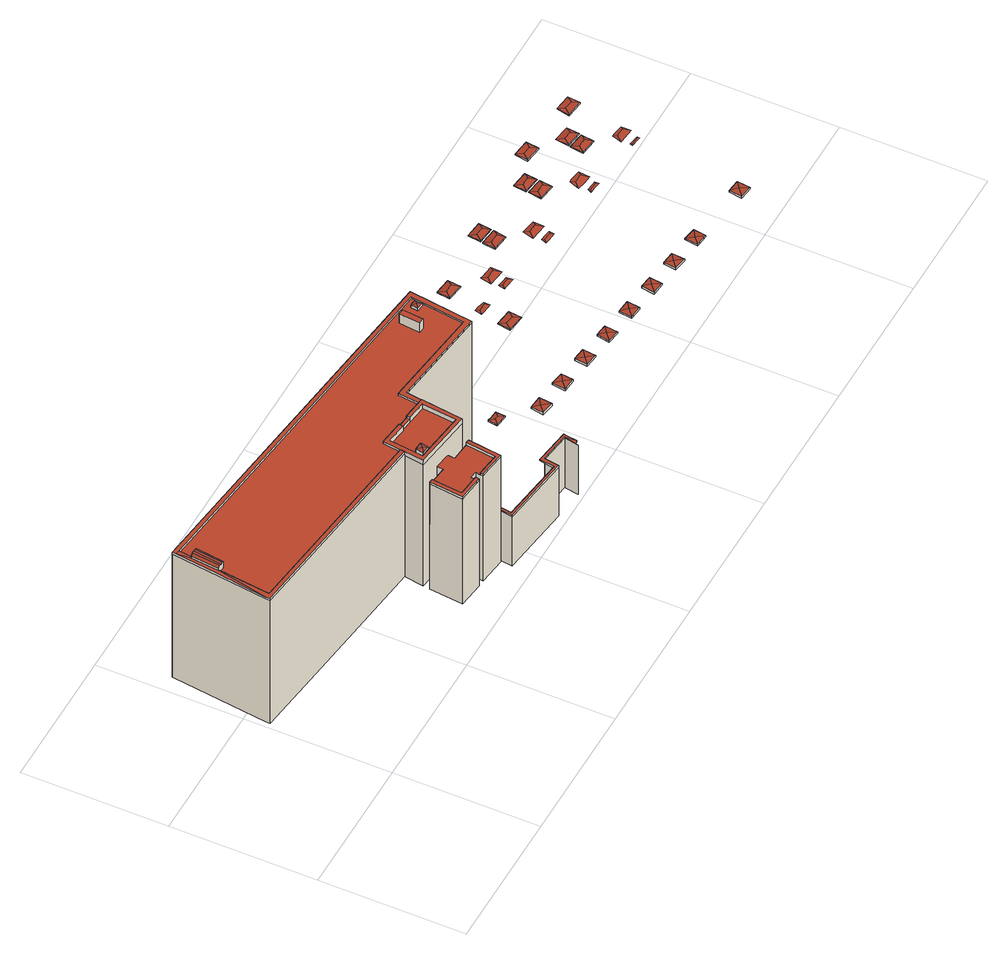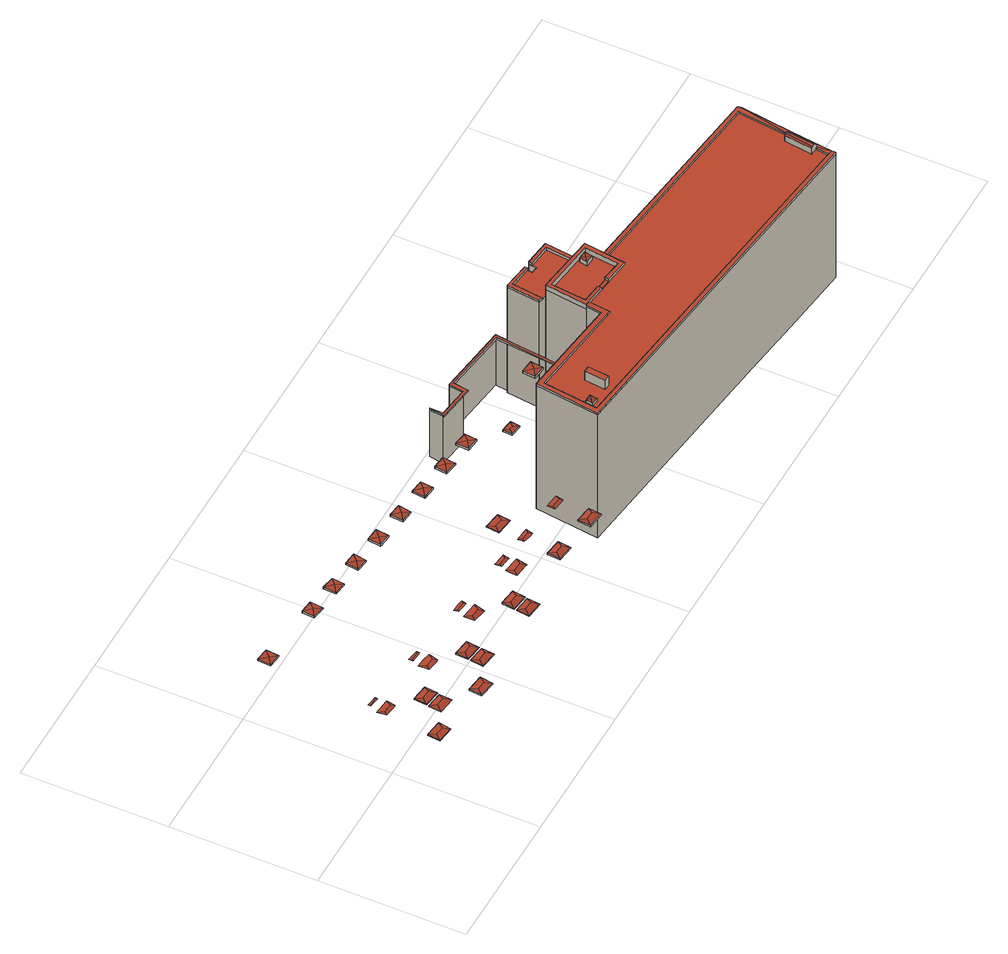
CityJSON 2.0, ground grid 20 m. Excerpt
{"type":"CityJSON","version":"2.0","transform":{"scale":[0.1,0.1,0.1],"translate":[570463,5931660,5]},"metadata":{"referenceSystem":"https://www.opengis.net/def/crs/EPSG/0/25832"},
"CityObjects":{
"building1":{"type":"Building","attributes":{"Grundfläche 2D":"604.112628","Grundhöhe NN":"5.230"},"children":["building1-1","building1-2","building1-3","building1-4","building1-5","building1-6","building1-7"],"geometry":[{"type":"MultiSurface","lod":"3","boundaries":[[[0,1,2,3,4,5,6,7,8,9,10,11,12,13,14,15]],[[16,17,18,19,20]],[[20,19,21,22]],[[23,24,18,17,25,26,27]],[[28,29,30,31,32,20,22,33,34,35,36,37,38]],[[39,40,41,42,43,44,45,46,47,48,49]],[[50,51,52,53,54,55,56,57,58,59,60,61,62,63,64,65]],[[66,67,68,69,70,71,72,73,74,75,76,77,78,79]],[[74,73,80,3,2,1,38,37,36]],[[80,81,4,3]],[[49,48,6,5,4,81,39]],[[7,6,48,47]],[[47,46,8,7]],[[46,45,44,10,9,8]],[[11,10,44,43]],[[42,82,83,13,12,11,43]],[[13,83,72,71,14]],[[27,14,71,70]],[[14,27,26]],[[84,85,15,14,26,86]],[[85,87,0,15]],[[1,0,87,88,89,38]],[[90,91,92,93,25,17,16,20,32,31]],[[86,26,25,93]],[[23,27,70,69]],[[24,23,69,68]],[[22,21,79,78]],[[78,77,33,22]],[[77,76,34,33]],[[35,34,76,75]],[[75,74,36,35]],[[89,94,28,38]],[[95,29,28,94]],[[95,96,30,29]],[[96,90,31,30]],[[84,97,98,85]],[[51,99,100,87,85,98,101,52]],[[88,87,100,102]],[[56,55,103,104]],[[57,56,104,105]],[[59,58,57,105,106]],[[60,59,106,107]],[[62,61,60,107,108]],[[63,62,108,109]],[[64,63,109,110]],[[50,65,64,110,111]],[[51,50,111,99]],[[53,52,101,112]],[[55,54,53,112,103]],[[89,88,102,113,94]],[[95,94,113,114]],[[96,95,114,115]],[[115,116,117,118,90,96]],[[119,120,93,92,91,90,118,121]],[[93,120,122,123,97,84,86]],[[40,73,72,41]],[[124,122,117,125]],[[123,126,127,116]],[[104,103,112,101,98,97,123,116,115,114,113,102,100,99,111,110,109,108,107,106,105]],[[121,118,117,122,120,119]]],"semantics":{"surfaces":[{"type":"RoofSurface"},{"type":"WallSurface"},{"type":"GroundSurface"}],"values":[0,0,0,0,0,0,0,0,1,1,1,1,1,1,1,1,1,1,1,1,1,1,1,1,1,1,1,1,1,1,1,1,1,1,1,1,1,1,1,1,1,1,1,1,1,1,1,1,1,1,1,1,1,1,1,1,1,1,2,2]}}]},
"building1-1":{"type":"BuildingInstallation","parents":["building1"],"geometry":[{"type":"MultiSurface","lod":"3","boundaries":[[[128,129,130,131,132,133]],[[130,129,65,134]],[[131,130,134,61]],[[61,62,132,131]],[[62,63,133,132]],[[63,64,128,133]],[[64,65,129,128]]],"semantics":{"surfaces":[{"type":"RoofSurface"},{"type":"WallSurface"}],"values":[0,1,1,1,1,1,1]}}]},
"building1-2":{"type":"BuildingInstallation","parents":["building1"],"geometry":[{"type":"MultiSurface","lod":"3","boundaries":[[[135,136,137,138,139,140]],[[57,58,136,135]],[[137,136,58,141]],[[138,137,141,54]],[[54,55,139,138]],[[55,56,140,139]],[[56,57,135,140]]],"semantics":{"surfaces":[{"type":"RoofSurface"},{"type":"WallSurface"}],"values":[0,1,1,1,1,1,1]}}]},
"building1-3":{"type":"BuildingInstallation","parents":["building1"],"geometry":[{"type":"MultiSurface","lod":"3","boundaries":[[[142,143,144,145,146,147]],[[148,142,147,149]],[[150,148,149,151]],[[152,150,151,153]],[[19,18,145,144]],[[18,24,68,154,155,156,157,153,151,149,147,146,145]],[[157,158,152,153]],[[150,152,158,159,160,79,21,19,144,143,142,148]]],"semantics":{"surfaces":[{"type":"RoofSurface"},{"type":"WallSurface"}],"values":[0,0,0,0,1,1,1,1]}}]},
"building1-4":{"type":"BuildingInstallation","parents":["building1"],"geometry":[{"type":"MultiSurface","lod":"3","boundaries":[[[161,162,163,164,165]],[[166,165,164,167]],[[163,162,168,164]],[[169,167,164,168]],[[170,171,172,162,161,165]],[[172,173,168,162]],[[173,174,175,167,169,168]],[[175,176,170,165,166,167]]],"semantics":{"surfaces":[{"type":"RoofSurface"},{"type":"WallSurface"}],"values":[0,0,0,0,1,1,1,1]}}]},
"building1-5":{"type":"BuildingInstallation","parents":["building1"],"geometry":[{"type":"MultiSurface","lod":"3","boundaries":[[[177,178,179,180]],[[180,179,181,182]],[[182,183,177,180]],[[178,177,183,184]],[[184,181,179,178]]],"semantics":{"surfaces":[{"type":"RoofSurface"},{"type":"WallSurface"}],"values":[0,1,1,1,1]}}]},
"building1-6":{"type":"BuildingInstallation","parents":["building1"],"geometry":[{"type":"MultiSurface","lod":"3","boundaries":[[[82,81,80,83]],[[81,82,42,39]],[[83,80,73,40,41,72]]],"semantics":{"surfaces":[{"type":"RoofSurface"},{"type":"WallSurface"}],"values":[0,1,1]}}]},
"building1-7":{"type":"BuildingInstallation","parents":["building1"],"geometry":[{"type":"MultiSurface","lod":"3","boundaries":[[[185,186,187]],[[188,187,186,189]],[[190,186,185]],[[189,186,190]],[[191,185,187,192]],[[191,193,190,185]],[[193,194,189,190]],[[194,195,192,187,188,189]]],"semantics":{"surfaces":[{"type":"RoofSurface"},{"type":"WallSurface"}],"values":[0,0,0,0,1,1,1,1]}}]},
"building2":{"type":"Building","attributes":{"Grundfläche 2D":"6629.795264","Grundhöhe NN":"5.452"},"children":["building2-1","building2-2","building2-3","building2-4","building2-5","building2-6","building2-7","building2-8","building2-9","building2-10","building2-11","building2-12","building2-13","building2-14","building2-15","building2-16","building2-17","building2-18","building2-19","building2-20","building2-21","building2-22","building2-23","building2-24","building2-25","building2-26","building2-27","building2-28","building2-29","building2-30","building2-31","building2-32"],"geometry":[{"type":"MultiSurface","lod":"3","boundaries":[[[196,197,198,199,200,201]],[[198,197,202,203,204,199]],[[205,206,207]],[[199,208,209,200]],[[199,204,208]],[[197,210,211,202]],[[206,212,213,207]],[[209,208,214,215,216,217,218]],[[210,197,196,219]],[[202,211,220,221,222,223,224,225,226,212,206,205,214,208,204,203]],[[213,212,226,227]],[[228,220,211,210]],[[228,210,219,229]],[[216,230,231,217]],[[228,232,221,220]],[[233,234,227,226,225,224]],[[232,228,229,235]],[[232,235,236,237]],[[221,238,222]],[[232,237,238,221]],[[239,240,233,224,223,222]]],"semantics":{"surfaces":[{"type":"WallSurface"},{"type":"RoofSurface"}],"values":[0,0,0,0,0,0,0,0,0,1,0,0,0,0,0,0,0,0,1,0,0]}}]},
"building2-1":{"type":"BuildingInstallation","parents":["building2"],"geometry":[{"type":"MultiSurface","lod":"3","boundaries":[[[241,242,243]],[[241,244,242]],[[241,243,245]],[[241,245,244]],[[243,242,246,247]],[[245,243,247,248]],[[248,249,244,245]],[[249,246,242,244]]],"semantics":{"surfaces":[{"type":"RoofSurface"},{"type":"WallSurface"}],"values":[0,0,0,0,1,1,1,1]}}]},
"building2-2":{"type":"BuildingInstallation","parents":["building2"],"geometry":[{"type":"MultiSurface","lod":"3","boundaries":[[[250,251,252]],[[253,254,255,251,250]],[[256,255,254]],[[257,252,251,255,256]],[[258,259,252,257,256]],[[259,260,250,252]],[[260,261,254,253,250]],[[261,258,256,254]]],"semantics":{"surfaces":[{"type":"RoofSurface"},{"type":"WallSurface"}],"values":[0,0,0,0,1,1,1,1]}}]},
"building2-3":{"type":"BuildingInstallation","parents":["building2"],"geometry":[{"type":"MultiSurface","lod":"3","boundaries":[[[262,263,264]],[[262,265,263]],[[262,264,266]],[[262,266,265]],[[264,263,267,268]],[[266,264,268,269]],[[265,266,269,270]],[[263,265,270,267]]],"semantics":{"surfaces":[{"type":"RoofSurface"},{"type":"WallSurface"}],"values":[0,0,0,0,1,1,1,1]}}]},
"building2-4":{"type":"BuildingInstallation","parents":["building2"],"geometry":[{"type":"MultiSurface","lod":"3","boundaries":[[[271,272,273]],[[271,274,272]],[[271,273,275]],[[271,275,274]],[[273,272,276,277]],[[275,273,277,278]],[[274,275,278,279]],[[272,274,279,276]]],"semantics":{"surfaces":[{"type":"RoofSurface"},{"type":"WallSurface"}],"values":[0,0,0,0,1,1,1,1]}}]},
"building2-5":{"type":"BuildingInstallation","parents":["building2"],"geometry":[{"type":"MultiSurface","lod":"3","boundaries":[[[280,281,282]],[[282,283,284,285,280]],[[283,282,281,286,287]],[[287,284,283]]],"semantics":{"surfaces":[{"type":"RoofSurface"}],"values":[0,0,0,0]}}]},
"building2-6":{"type":"BuildingInstallation","parents":["building2"],"geometry":[{"type":"MultiSurface","lod":"3","boundaries":[[[288,289,290]],[[288,291,289]],[[288,290,292]],[[288,292,291]],[[290,289,293,294]],[[292,290,294,295]],[[291,292,295,296]],[[289,291,296,293]]],"semantics":{"surfaces":[{"type":"RoofSurface"},{"type":"WallSurface"}],"values":[0,0,0,0,1,1,1,1]}}]},
"building2-7":{"type":"BuildingInstallation","parents":["building2"],"geometry":[{"type":"MultiSurface","lod":"3","boundaries":[[[297,298,299]],[[299,298,300,301]],[[297,302,300,298]],[[301,300,302]],[[303,304,297,299]],[[304,305,302,297]],[[305,306,301,302]],[[306,303,299,301]]],"semantics":{"surfaces":[{"type":"RoofSurface"},{"type":"WallSurface"}],"values":[0,0,0,0,1,1,1,1]}}]},
"building2-8":{"type":"BuildingInstallation","parents":["building2"],"geometry":[{"type":"MultiSurface","lod":"3","boundaries":[[[307,308,309]],[[309,308,310,311]],[[307,312,310,308]],[[311,310,312]],[[313,314,311,312]],[[314,315,309,311]],[[315,316,307,309]],[[312,307,316,313]]],"semantics":{"surfaces":[{"type":"RoofSurface"},{"type":"WallSurface"}],"values":[0,0,0,0,1,1,1,1]}}]},
"building2-9":{"type":"BuildingInstallation","parents":["building2"],"geometry":[{"type":"MultiSurface","lod":"3","boundaries":[[[317,318,319]],[[317,320,318]],[[317,319,321]],[[317,321,320]],[[319,318,322,323]],[[321,319,323,324]],[[320,321,324,325]],[[318,320,325,322]]],"semantics":{"surfaces":[{"type":"RoofSurface"},{"type":"WallSurface"}],"values":[0,0,0,0,1,1,1,1]}}]},
"building2-10":{"type":"BuildingInstallation","parents":["building2"],"geometry":[{"type":"MultiSurface","lod":"3","boundaries":[[[326,327,328]],[[328,329,330,331,326]],[[328,327,332,333,329]],[[333,330,329]]],"semantics":{"surfaces":[{"type":"RoofSurface"}],"values":[0,0,0,0]}}]},
"building2-11":{"type":"BuildingInstallation","parents":["building2"],"geometry":[{"type":"MultiSurface","lod":"3","boundaries":[[[334,335,336]],[[336,335,337,338]],[[334,339,337,335]],[[338,337,339]],[[340,341,334,336]],[[341,342,339,334]],[[342,343,338,339]],[[343,340,336,338]]],"semantics":{"surfaces":[{"type":"RoofSurface"},{"type":"WallSurface"}],"values":[0,0,0,0,1,1,1,1]}}]},
"building2-12":{"type":"BuildingInstallation","parents":["building2"],"geometry":[{"type":"MultiSurface","lod":"3","boundaries":[[[344,345,346]],[[344,347,345]],[[344,346,348]],[[344,348,347]],[[349,350,346,345]],[[350,351,348,346]],[[347,348,351,352]],[[345,347,352,349]]],"semantics":{"surfaces":[{"type":"RoofSurface"},{"type":"WallSurface"}],"values":[0,0,0,0,1,1,1,1]}}]},
"building2-13":{"type":"BuildingInstallation","parents":["building2"],"geometry":[{"type":"MultiSurface","lod":"3","boundaries":[[[353,354,355]],[[355,356,357,358,353]],[[355,354,359,360,356]],[[360,357,356]]],"semantics":{"surfaces":[{"type":"RoofSurface"}],"values":[0,0,0,0]}}]},
"building2-14":{"type":"BuildingInstallation","parents":["building2"],"geometry":[{"type":"MultiSurface","lod":"3","boundaries":[[[361,362,363,364]],[[362,365,366,367,363]],[[361,368,365,362]],[[365,368,369,366]]],"semantics":{"surfaces":[{"type":"RoofSurface"}],"values":[0,0,0,0]}}]},
"building2-15":{"type":"BuildingInstallation","parents":["building2"],"geometry":[{"type":"MultiSurface","lod":"3","boundaries":[[[370,371,372]],[[370,373,371]],[[370,372,374]],[[370,374,373]],[[372,371,375,376]],[[374,372,376,377]],[[377,378,373,374]],[[378,375,371,373]]],"semantics":{"surfaces":[{"type":"RoofSurface"},{"type":"WallSurface"}],"values":[0,0,0,0,1,1,1,1]}}]},
"building2-16":{"type":"BuildingInstallation","parents":["building2"],"geometry":[{"type":"MultiSurface","lod":"3","boundaries":[[[379,380,381]],[[381,380,382,383]],[[379,384,382,380]],[[383,382,384]],[[385,386,379,381]],[[386,387,384,379]],[[387,388,383,384]],[[388,385,381,383]]],"semantics":{"surfaces":[{"type":"RoofSurface"},{"type":"WallSurface"}],"values":[0,0,0,0,1,1,1,1]}}]},
"building2-17":{"type":"BuildingInstallation","parents":["building2"],"geometry":[{"type":"MultiSurface","lod":"3","boundaries":[[[389,390,391]],[[389,392,390]],[[389,391,393]],[[389,393,392]],[[391,390,394,395]],[[393,391,395,396]],[[396,397,392,393]],[[397,394,390,392]]],"semantics":{"surfaces":[{"type":"RoofSurface"},{"type":"WallSurface"}],"values":[0,0,0,0,1,1,1,1]}}]},
"building2-18":{"type":"BuildingInstallation","parents":["building2"],"geometry":[{"type":"MultiSurface","lod":"3","boundaries":[[[398,399,400]],[[400,399,401,402]],[[398,403,401,399]],[[402,401,403]],[[404,405,398,400]],[[405,406,403,398]],[[406,407,402,403]],[[407,404,400,402]]],"semantics":{"surfaces":[{"type":"RoofSurface"},{"type":"WallSurface"}],"values":[0,0,0,0,1,1,1,1]}}]},
"building2-19":{"type":"BuildingInstallation","parents":["building2"],"geometry":[{"type":"MultiSurface","lod":"3","boundaries":[[[408,409,410]],[[410,411,412,413,408]],[[411,410,409,414,415]],[[415,412,411]]],"semantics":{"surfaces":[{"type":"RoofSurface"}],"values":[0,0,0,0]}}]},
"building2-20":{"type":"BuildingInstallation","parents":["building2"],"geometry":[{"type":"MultiSurface","lod":"3","boundaries":[[[416,417,418,419]],[[417,420,421,422,418]],[[416,423,420,417]],[[420,423,424,421]]],"semantics":{"surfaces":[{"type":"RoofSurface"}],"values":[0,0,0,0]}}]},
"building2-21":{"type":"BuildingInstallation","parents":["building2"],"geometry":[{"type":"MultiSurface","lod":"3","boundaries":[[[425,426,427]],[[425,428,426]],[[425,427,429]],[[425,429,428]],[[427,426,430,431]],[[429,427,431,432]],[[428,429,432,433]],[[426,428,433,430]]],"semantics":{"surfaces":[{"type":"RoofSurface"},{"type":"WallSurface"}],"values":[0,0,0,0,1,1,1,1]}}]},
"building2-22":{"type":"BuildingInstallation","parents":["building2"],"geometry":[{"type":"MultiSurface","lod":"3","boundaries":[[[434,435,436]],[[436,435,437,438]],[[434,439,437,435]],[[438,437,439]],[[440,441,434,436]],[[441,442,439,434]],[[442,443,438,439]],[[443,440,436,438]]],"semantics":{"surfaces":[{"type":"RoofSurface"},{"type":"WallSurface"}],"values":[0,0,0,0,1,1,1,1]}}]},
"building2-23":{"type":"BuildingInstallation","parents":["building2"],"geometry":[{"type":"MultiSurface","lod":"3","boundaries":[[[444,445,446]],[[446,445,447,448]],[[444,449,447,445]],[[448,447,449]],[[450,451,444,446]],[[451,452,449,444]],[[452,453,448,449]],[[453,450,446,448]]],"semantics":{"surfaces":[{"type":"RoofSurface"},{"type":"WallSurface"}],"values":[0,0,0,0,1,1,1,1]}}]},
"building2-24":{"type":"BuildingInstallation","parents":["building2"],"geometry":[{"type":"MultiSurface","lod":"3","boundaries":[[[454,455,456]],[[456,457,458,459,454]],[[457,456,455,460,461]],[[461,458,457]]],"semantics":{"surfaces":[{"type":"RoofSurface"}],"values":[0,0,0,0]}}]},
"building2-25":{"type":"BuildingInstallation","parents":["building2"],"geometry":[{"type":"MultiSurface","lod":"3","boundaries":[[[462,463,464]],[[462,465,466,467,463]],[[465,462,464,468,469]],[[469,466,465]]],"semantics":{"surfaces":[{"type":"RoofSurface"}],"values":[0,0,0,0]}}]},
"building2-26":{"type":"BuildingInstallation","parents":["building2"],"geometry":[{"type":"MultiSurface","lod":"3","boundaries":[[[470,471,472]],[[470,473,471]],[[470,472,474]],[[470,474,473]],[[475,476,472,471]],[[474,472,476,477]],[[473,474,477,478]],[[478,475,471,473]]],"semantics":{"surfaces":[{"type":"RoofSurface"},{"type":"WallSurface"}],"values":[0,0,0,0,1,1,1,1]}}]},
"building2-27":{"type":"BuildingInstallation","parents":["building2"],"geometry":[{"type":"MultiSurface","lod":"3","boundaries":[[[479,480,481]],[[481,480,482,483]],[[479,484,482,480]],[[483,482,484]],[[485,486,479,481]],[[486,487,484,479]],[[487,488,483,484]],[[488,485,481,483]]],"semantics":{"surfaces":[{"type":"RoofSurface"},{"type":"WallSurface"}],"values":[0,0,0,0,1,1,1,1]}}]},
"building2-28":{"type":"BuildingInstallation","parents":["building2"],"geometry":[{"type":"MultiSurface","lod":"3","boundaries":[[[489,490,491]],[[491,490,492,493]],[[489,494,492,490]],[[493,492,494]],[[495,496,489,491]],[[496,497,494,489]],[[497,498,493,494]],[[498,495,491,493]]],"semantics":{"surfaces":[{"type":"RoofSurface"},{"type":"WallSurface"}],"values":[0,0,0,0,1,1,1,1]}}]},
"building2-29":{"type":"BuildingInstallation","parents":["building2"],"geometry":[{"type":"MultiSurface","lod":"3","boundaries":[[[499,500,501]],[[501,500,502,503]],[[499,504,502,500]],[[503,502,504]],[[505,499,501]],[[505,506,504,499]],[[506,503,504]]],"semantics":{"surfaces":[{"type":"RoofSurface"},{"type":"WallSurface"}],"values":[0,0,0,0,1,1,1]}}]},
"building2-30":{"type":"BuildingInstallation","parents":["building2"],"geometry":[{"type":"MultiSurface","lod":"3","boundaries":[[[507,508,509]],[[509,510,511,512,507]],[[510,509,508,513,514]],[[514,511,510]]],"semantics":{"surfaces":[{"type":"RoofSurface"}],"values":[0,0,0,0]}}]},
"building2-31":{"type":"BuildingInstallation","parents":["building2"],"geometry":[{"type":"MultiSurface","lod":"3","boundaries":[[[515,516,517]],[[517,518,519,520,515]],[[517,516,521,522,518]],[[522,519,518]]],"semantics":{"surfaces":[{"type":"RoofSurface"}],"values":[0,0,0,0]}}]},
"building2-32":{"type":"BuildingInstallation","parents":["building2"],"geometry":[{"type":"MultiSurface","lod":"3","boundaries":[[[523,524,525]],[[525,524,526,527]],[[523,528,526,524]],[[527,526,528]],[[529,530,523,525]],[[530,531,528,523]],[[531,532,527,528]],[[532,529,525,527]]],"semantics":{"surfaces":[{"type":"RoofSurface"},{"type":"WallSurface"}],"values":[0,0,0,0,1,1,1,1]}}]}
},
"vertices":[
[378,95,220],[385,153,220],[380,154,220],[352,157,220],[352,152,220],[378,149,220],[379,149,220],[374,101,220],[302,110,220],[302,113,220],[307,157,220],[335,153,220],[335,154,220],[336,159,220],[302,163,220],[295,106,220],[17,245,219],[8,173,219],[22,244,219],[26,283,219],[24,302,219],[28,283,219],[30,301,219],[15,173,219],[23,244,219],[8,168,219],[299,133,219],[299,139,219],[388,175,219],[529,158,219],[540,246,219],[24,308,219],[24,305,219],[533,241,219],[524,166,219],[382,183,219],[379,154,219],[380,154,219],[385,153,219],[352,152,212],[352,157,212],[336,159,212],[335,154,212],[335,153,212],[307,157,212],[302,113,212],[302,110,212],[374,101,212],[379,149,212],[378,149,212],[346,89,184],[347,99,184],[324,102,184],[323,93,184],[299,96,184],[294,97,184],[289,50,184],[325,46,184],[326,51,184],[326,57,184],[336,56,184],[335,49,184],[335,45,184],[372,40,184],[377,86,184],[372,87,184],[26,283,216],[22,244,216],[23,244,216],[15,173,216],[299,139,216],[302,163,216],[336,159,216],[352,157,216],[379,154,216],[382,183,216],[524,166,216],[533,241,216],[30,301,216],[28,283,216],[352,157,217],[352,152,217],[335,154,217],[336,159,217],[299,133,212],[295,106,212],[299,133,216],[378,95,212],[385,153,212],[385,153,216],[24,308,216],[24,305,216],[8,173,216],[8,168,216],[388,175,216],[529,158,216],[540,246,216],[299,133,2],[295,106,2],[347,99,2],[378,95,2],[324,102,2],[385,153,2],[294,97,2],[289,50,2],[325,46,2],[326,57,2],[336,56,2],[335,45,2],[372,40,2],[377,86,2],[346,89,2],[323,93,2],[388,175,2],[529,158,2],[540,246,2],[205,286,2],[123,296,2],[24,308,2],[8,173,2],[8,168,2],[24,305,2],[106,156,2],[187,146,2],[106,156,37],[123,296,37],[187,146,37],[205,286,37],
[377,86,188],[372,87,188],[367,45,188],[335,49,188],[335,45,188],[372,40,188],[367,45,184],
[325,46,188],[326,51,188],[295,54,188],[299,96,188],[294,97,188],[289,50,188],[295,54,184],
[28,283,226],[28,283,225],[26,283,223],[22,244,223],[23,244,225],[24,244,226],[31,282,227],[26,243,227],[34,282,227],[29,243,227],[37,282,226],[32,243,226],[24,244,216],[26,243,216],[29,243,216],[32,243,216],[37,282,216],[34,282,216],[31,282,216],
[519,230,220],[518,225,220],[523,229,221],[524,229,221],[519,235,220],[524,235,220],[529,234,220],[528,224,220],[528,229,220],[519,235,216],[519,230,216],[518,225,216],[528,224,216],[528,229,216],[529,234,216],[524,235,216],
[495,206,232],[498,235,232],[490,236,232],[487,207,232],[490,236,216],[487,207,216],[495,206,216],[498,235,216],
[307,112,219],[314,117,220],[309,123,219],[314,123,219],[321,122,219],[319,111,219],[307,112,212],[309,123,212],[319,111,212],[321,122,212],[314,123,212],
[370,24,5],[370,24,90],[372,40,91],[377,86,92],[377,86,5],[372,40,5],[370,24,93],[372,40,93],[377,86,93],[384,108,93],[374,27,93],[374,27,90],[378,95,93],[378,95,5],[469,11,90],[469,11,93],[465,15,93],[465,15,90],[380,109,93],[385,153,95],[388,175,95],[388,175,5],[385,153,5],[469,11,5],[472,31,93],[515,26,93],[516,10,93],[518,25,93],[519,29,93],[472,35,93],[468,36,93],[468,36,91],[472,31,91],[472,31,5],[529,158,96],[529,158,5],[515,26,91],[519,29,91],[472,35,91],[515,26,5],[512,6,5],[512,6,90],[513,10,91],[516,10,90],[518,25,91],
[403,92,97],[396,101,96],[394,83,96],[414,99,96],[412,81,96],[396,101,93],[394,83,92],[412,81,92],[414,99,93],
[494,106,96],[501,112,97],[496,119,96],[501,105,96],[511,104,96],[506,111,97],[512,117,96],[502,118,96],[512,117,94],[496,119,94],[494,106,94],[511,104,94],
[546,74,97],[539,83,96],[537,66,96],[557,81,96],[555,63,96],[539,83,93],[537,66,92],[555,63,92],[557,81,93],
[593,68,97],[586,78,96],[584,60,96],[604,75,96],[602,58,96],[586,78,93],[584,60,92],[602,58,93],[604,75,93],
[584,222,98],[582,211,98],[586,217,99],[599,216,99],[602,220,98],[591,221,98],[585,211,98],[602,209,98],
[641,62,97],[634,72,96],[632,54,96],[652,70,96],[650,52,96],[634,72,93],[632,54,93],[650,52,93],[652,70,93],
[586,257,102],[592,265,104],[588,275,102],[604,264,104],[611,272,102],[609,254,102],[588,275,100],[586,257,100],[609,254,100],[611,272,100],
[641,162,98],[648,171,99],[643,180,98],[660,169,99],[667,177,98],[665,159,98],[665,159,97],[667,177,97],[643,180,97],[641,162,96],
[689,57,97],[682,66,96],[679,48,96],[699,64,96],[697,46,96],[682,66,93],[679,48,93],[697,46,93],[699,64,93],
[650,214,98],[648,204,98],[652,209,99],[664,208,99],[667,211,98],[657,213,98],[652,203,98],[667,202,98],
[652,249,102],[658,257,104],[654,267,102],[670,256,104],[677,264,102],[675,246,102],[654,267,100],[652,249,100],[675,246,100],[677,264,100],
[737,51,97],[729,60,96],[727,42,96],[747,58,96],[745,40,96],[729,60,93],[727,42,93],[745,40,93],[747,58,93],
[700,207,98],[698,198,98],[702,203,99],[714,202,99],[716,205,98],[708,206,98],[702,198,98],[717,196,98],
[698,216,99],[704,224,101],[701,232,99],[699,224,99],[717,223,101],[722,229,99],[704,231,99],[721,213,99],[722,220,99],
[785,45,97],[778,54,96],[775,36,96],[795,52,96],[793,34,96],[778,54,93],[775,36,93],[793,34,93],[795,52,93],
[750,237,102],[756,245,104],[752,255,102],[769,244,104],[776,252,102],[773,234,102],[752,255,100],[750,237,100],[773,234,100],[776,252,101],
[832,39,97],[825,48,96],[823,31,96],[843,46,96],[841,28,96],[825,48,93],[823,31,93],[841,28,93],[843,46,94],
[753,258,102],[759,266,104],[755,276,102],[771,265,104],[778,273,102],[776,255,102],[755,276,101],[753,258,101],[776,255,101],[778,273,101],
[791,195,99],[789,188,98],[792,192,99],[804,191,99],[807,193,99],[799,194,99],[795,187,98],[807,186,98],
[788,205,99],[795,213,101],[792,220,99],[789,209,99],[807,212,101],[812,217,99],[795,220,99],[812,202,99],[812,205,99],
[879,33,97],[872,43,96],[870,25,96],[890,40,96],[888,23,96],[872,43,94],[870,25,93],[888,23,93],[890,40,94],
[850,225,102],[856,233,104],[852,243,102],[868,232,104],[875,240,102],[873,222,102],[852,243,101],[850,225,100],[873,222,100],[875,240,101],
[852,246,102],[858,254,104],[854,264,102],[871,253,104],[877,261,102],[875,243,102],[854,264,101],[852,246,101],[875,243,101],[877,261,101],
[890,182,99],[888,177,98],[891,180,99],[903,179,99],[905,181,99],[899,181,99],[896,176,99],[905,175,99],
[893,201,101],[891,207,100],[887,193,99],[906,200,101],[910,205,100],[895,207,100],[898,191,99],[910,190,99],
[975,22,97],[967,31,96],[965,13,96],[985,29,96],[983,11,96],[967,31,94],[965,13,93],[983,11,93],[985,29,94],
[897,267,104],[904,276,105],[900,285,104],[916,274,105],[923,282,104],[921,264,104],[900,285,102],[897,267,102],[921,264,102],[923,282,102],
[940,214,102],[946,222,104],[942,232,102],[959,221,104],[965,229,102],[963,211,102],[942,232,101],[940,214,100],[963,211,100],[965,229,101],
[943,235,102],[949,243,104],[945,253,102],[961,242,104],[968,250,102],[966,232,102],[943,235,101],[966,232,101],
[981,171,99],[980,167,99],[982,169,99],[994,168,99],[995,169,99],[992,169,99],[990,166,99],[995,165,99],
[982,195,100],[979,182,99],[984,190,101],[997,189,101],[1000,193,100],[987,195,100],[980,182,99],[1001,180,99],
[987,256,104],[994,265,105],[990,274,104],[1006,263,105],[1013,271,104],[1011,253,104],[990,274,103],[987,256,102],[1011,253,102],[1013,271,103]
]}
